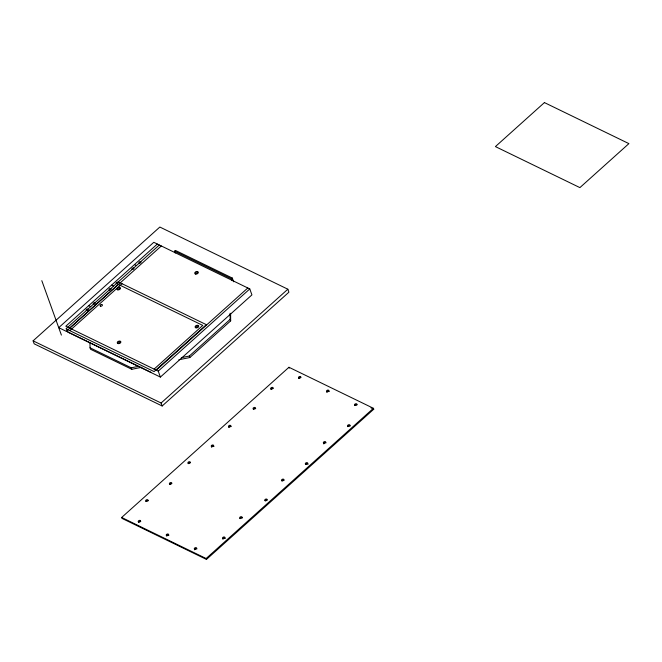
<?xml version="1.0" encoding="UTF-8"?>
<svg xmlns="http://www.w3.org/2000/svg" width="662" height="662" viewBox="0 0 662 662"><rect width="100%" height="100%" fill="white"/><g stroke="black" fill="none" stroke-linecap="round" stroke-linejoin="round"><path stroke-width="0.99" d="M33.1 340.839L159.848 227.041L287.846 289.211L288.913 292.19L162.173 405.988L34.176 343.818L33.1 340.839L161.098 403.017L162.173 405.988M157.341 244.038L65.803 326.225L158.243 371.125L160.386 377.083L251.924 294.896L249.781 288.938L153.783 242.309L58.728 327.657L66.266 331.323L161.321 245.974M159.327 245.006L66.018 328.807L154.114 371.597L206.37 324.678L118.275 281.888M69.618 328.079L118.291 284.379L202.771 325.406L154.097 369.115M69.8 330.644L122.056 283.725M175.248 253.041L174.578 251.179L175.422 250.426L232.312 278.057L233.653 281.78M174.578 251.179L231.468 278.81L232.312 278.057M156.273 370.166L247.811 287.978M158.243 371.125L249.781 288.938M181.297 357.67L189.299 356.048L230.128 319.382L230.086 313.217M178.831 359.764L189.837 357.538L230.666 320.871L230.616 313.68M161.098 403.017L287.846 289.211M121.651 517.485L288.955 367.269L373.434 408.305L373.757 409.199L206.453 559.415L121.974 518.379L121.651 517.485L206.13 558.521L206.453 559.415M206.13 558.521L373.434 408.305M89.991 342.643L90.032 347.782L131.266 367.807L138.267 366.392M90.032 347.782L90.562 349.271L131.804 369.297L141.809 367.269M134.452 264.585L136.446 265.553M370.977 407.842L373.757 409.199M111.572 285.132L113.558 286.1M88.683 305.678L90.677 306.647M66.365 331.232L150.845 372.267M160.386 377.083L67.946 332.183L67.028 329.626M288.955 367.269L289.277 368.163M231.468 278.81L232.139 280.671M230.128 319.382L230.666 320.871M189.299 356.048L189.837 357.538M131.266 367.807L131.804 369.297M41.805 280.663L61.409 335.104M211.583 447.173A1.241 0.803 -19.8 0 1 212.576 445.94A1.241 0.803 -19.8 0 1 213.942 446.486M281.871 480.893A1.241 0.803 -19.8 0 1 282.873 480.082A1.241 0.803 -19.8 0 1 284.072 480.24M326.838 392.293A1.241 0.803 -19.8 0 1 327.839 391.052A1.241 0.803 -19.8 0 1 329.196 391.598M354.89 405.492A1.241 0.803 -19.8 0 1 355.891 404.672A1.241 0.803 -19.8 0 1 357.091 404.838M323.826 443.937A1.241 0.803 -19.8 0 1 324.397 442.638A1.241 0.803 -19.8 0 1 326.018 442.861M298.819 378.25A1.241 0.803 -19.8 0 1 300.829 377.472M253.364 409.414A1.241 0.803 -19.8 0 1 254.398 408.38A1.241 0.803 -19.8 0 1 255.722 408.719M169.753 484.303A1.241 0.803 -19.8 0 1 171.756 483.525M138.557 522.575A1.241 0.803 -19.8 0 1 139.252 521.457A1.241 0.803 -19.8 0 1 140.758 521.507M166.534 535.98A1.241 0.803 -19.8 0 1 167.577 534.946A1.241 0.803 -19.8 0 1 168.893 535.285M194.636 549.816A1.241 0.803 -19.8 0 1 195.472 548.624A1.241 0.803 -19.8 0 1 196.953 548.914M240.008 518.669A1.241 0.803 -19.8 0 1 241.042 517.634A1.241 0.803 -19.8 0 1 242.366 517.974M222.862 539.174A1.241 0.803 -19.8 0 1 223.864 537.933A1.241 0.803 -19.8 0 1 225.229 538.479M265.114 500.803A1.241 0.803 -19.8 0 1 267.117 500.025M305.67 464.393A1.241 0.803 -19.8 0 1 307.135 463.508A1.241 0.803 -19.8 0 1 307.995 464.352M347.881 426.676A1.241 0.803 -19.8 0 1 348.915 425.649A1.241 0.803 -19.8 0 1 350.239 425.989M146.021 501.415A1.241 0.803 -19.8 0 1 147.014 500.604A1.241 0.803 -19.8 0 1 148.214 500.77M188.223 463.706A1.241 0.803 -19.8 0 1 188.96 462.788A1.241 0.803 -19.8 0 1 190.275 462.705M228.787 427.288A1.241 0.803 -19.8 0 1 229.822 426.254A1.241 0.803 -19.8 0 1 231.146 426.593M271.072 389.562A1.241 0.803 -19.8 0 1 271.627 388.511A1.241 0.803 -19.8 0 1 273.075 388.354M544.421 102.585L495.416 146.592L579.895 187.619L628.9 143.621L544.421 102.585M119.342 341.559L119.061 341.592A1.142 0.736 -19.8 0 0 117.96 342.577L118.001 342.767A1.142 0.736 -19.8 0 0 119.847 342.734A1.142 0.736 -19.8 0 0 119.342 341.559M196.357 327.351A1.142 0.736 -19.8 0 0 198.004 326.358A1.142 0.736 -19.8 0 0 196.349 326.035A1.142 0.736 -19.8 0 0 196.357 327.351M118.134 289.352A1.142 0.736 -19.8 0 0 119.781 288.359A1.142 0.736 -19.8 0 0 118.126 288.036A1.142 0.736 -19.8 0 0 118.134 289.352M282.12 480.819A1.241 0.803 -19.8 0 0 283.915 479.735A1.241 0.803 -19.8 0 0 282.103 479.379A1.241 0.803 -19.8 0 0 282.12 480.819M211.823 446.676A1.241 0.803 -19.8 0 0 213.619 445.592A1.241 0.803 -19.8 0 0 211.815 445.236A1.241 0.803 -19.8 0 0 211.823 446.676M169.993 484.228A1.241 0.803 -19.8 0 0 171.789 483.144A1.241 0.803 -19.8 0 0 169.985 482.788A1.241 0.803 -19.8 0 0 169.993 484.228M355.138 405.417A1.241 0.803 -19.8 0 0 356.934 404.333A1.241 0.803 -19.8 0 0 355.13 403.977A1.241 0.803 -19.8 0 0 355.138 405.417M323.941 443.259A1.241 0.803 -19.8 0 0 325.737 442.175A1.241 0.803 -19.8 0 0 323.933 441.827A1.241 0.803 -19.8 0 0 323.941 443.259M299.067 378.176A1.241 0.803 -19.8 0 0 300.862 377.092A1.241 0.803 -19.8 0 0 299.05 376.744A1.241 0.803 -19.8 0 0 299.067 378.176M327.086 391.788A1.241 0.803 -19.8 0 0 328.882 390.704A1.241 0.803 -19.8 0 0 327.069 390.348A1.241 0.803 -19.8 0 0 327.086 391.788M166.816 535.682A1.241 0.803 -19.8 0 0 168.62 534.598A1.241 0.803 -19.8 0 0 166.807 534.251A1.241 0.803 -19.8 0 0 166.816 535.682M240.289 518.371A1.241 0.803 -19.8 0 0 242.085 517.287A1.241 0.803 -19.8 0 0 240.281 516.931A1.241 0.803 -19.8 0 0 240.289 518.371M253.645 409.116A1.241 0.803 -19.8 0 0 255.441 408.032A1.241 0.803 -19.8 0 0 253.637 407.684A1.241 0.803 -19.8 0 0 253.645 409.116M194.876 549.311A1.241 0.803 -19.8 0 0 196.672 548.227A1.241 0.803 -19.8 0 0 194.868 547.871A1.241 0.803 -19.8 0 0 194.876 549.311M138.805 522.078A1.241 0.803 -19.8 0 0 140.601 520.994A1.241 0.803 -19.8 0 0 138.788 520.638A1.241 0.803 -19.8 0 0 138.805 522.078M305.91 464.319A1.241 0.803 -19.8 0 0 307.714 463.234A1.241 0.803 -19.8 0 0 305.902 462.879A1.241 0.803 -19.8 0 0 305.91 464.319M223.111 538.669A1.241 0.803 -19.8 0 0 224.906 537.585A1.241 0.803 -19.8 0 0 223.094 537.23A1.241 0.803 -19.8 0 0 223.111 538.669M265.354 500.737A1.241 0.803 -19.8 0 0 267.15 499.653A1.241 0.803 -19.8 0 0 265.346 499.297A1.241 0.803 -19.8 0 0 265.354 500.737M348.162 426.386A1.241 0.803 -19.8 0 0 349.958 425.302A1.241 0.803 -19.8 0 0 348.154 424.946A1.241 0.803 -19.8 0 0 348.162 426.386M146.261 501.341A1.241 0.803 -19.8 0 0 148.056 500.257A1.241 0.803 -19.8 0 0 146.252 499.909A1.241 0.803 -19.8 0 0 146.261 501.341M188.513 463.408A1.241 0.803 -19.8 0 0 190.308 462.324A1.241 0.803 -19.8 0 0 188.496 461.968A1.241 0.803 -19.8 0 0 188.513 463.408M229.069 426.99A1.241 0.803 -19.8 0 0 230.864 425.906A1.241 0.803 -19.8 0 0 229.06 425.558A1.241 0.803 -19.8 0 0 229.069 426.99M271.312 389.057A1.241 0.803 -19.8 0 0 273.116 387.973A1.241 0.803 -19.8 0 0 271.304 387.618A1.241 0.803 -19.8 0 0 271.312 389.057M195.977 273.58A1.142 0.736 -19.8 0 0 197.624 272.587A1.142 0.736 -19.8 0 0 195.969 272.264A1.142 0.736 -19.8 0 0 195.977 273.58M86.656 310.511A1.034 0.67 -19.8 0 0 88.154 309.601A1.034 0.67 -19.8 0 0 86.648 309.311A1.034 0.67 -19.8 0 0 86.656 310.511M116.586 283.634A1.034 0.67 -19.8 0 0 118.084 282.732A1.034 0.67 -19.8 0 0 116.578 282.442A1.034 0.67 -19.8 0 0 116.586 283.634M132.425 269.409A1.034 0.67 -19.8 0 0 133.923 268.507A1.034 0.67 -19.8 0 0 132.417 268.218A1.034 0.67 -19.8 0 0 132.425 269.409M139.467 263.087A1.034 0.67 -19.8 0 0 140.965 262.185A1.034 0.67 -19.8 0 0 139.459 261.895A1.034 0.67 -19.8 0 0 139.467 263.087M93.698 304.189A1.034 0.67 -19.8 0 0 95.196 303.279A1.034 0.67 -19.8 0 0 93.69 302.989A1.034 0.67 -19.8 0 0 93.698 304.189M109.544 289.956A1.034 0.67 -19.8 0 0 111.042 289.054A1.034 0.67 -19.8 0 0 109.536 288.764A1.034 0.67 -19.8 0 0 109.544 289.956M196.01 327.839A1.862 1.2 -19.8 0 0 198.708 326.217A1.862 1.2 -19.8 0 0 195.993 325.687A1.862 1.2 -19.8 0 0 196.01 327.839M195.629 274.068A1.862 1.2 -19.8 0 0 198.319 272.446A1.862 1.2 -19.8 0 0 195.613 271.917A1.862 1.2 -19.8 0 0 195.629 274.068M117.786 289.848A1.862 1.2 -19.8 0 0 120.484 288.218A1.862 1.2 -19.8 0 0 117.77 287.689A1.862 1.2 -19.8 0 0 117.786 289.848M118.175 343.611A1.862 1.2 -19.8 0 0 120.865 341.989A1.862 1.2 -19.8 0 0 118.159 341.46A1.862 1.2 -19.8 0 0 118.175 343.611M100.649 306.167A1.241 0.803 -19.8 0 0 102.445 305.083A1.241 0.803 -19.8 0 0 100.641 304.727A1.241 0.803 -19.8 0 0 100.649 306.167"/></g></svg>
